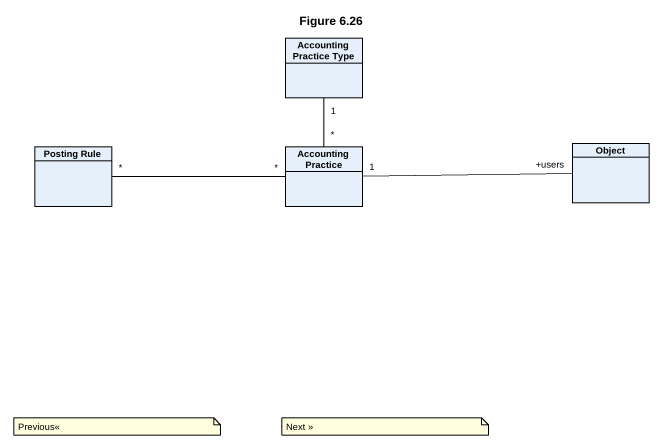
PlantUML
@startuml
title Figure 6.26
hide circle
hide empty members
class "Accounting Practice Type" as Accounting_Practice_Type
class "Posting Rule" as Posting_Rule
class "Accounting Practice" as Accounting_Practice
class "Object" as Object_
Accounting_Practice_Type "1" -- "*" Accounting_Practice
Posting_Rule "*" -right- "*" Accounting_Practice
Accounting_Practice "1" -right- "+users" Object_
note as N1
  Previous<<
end note
note as N2
  Next >>
end note
@enduml
